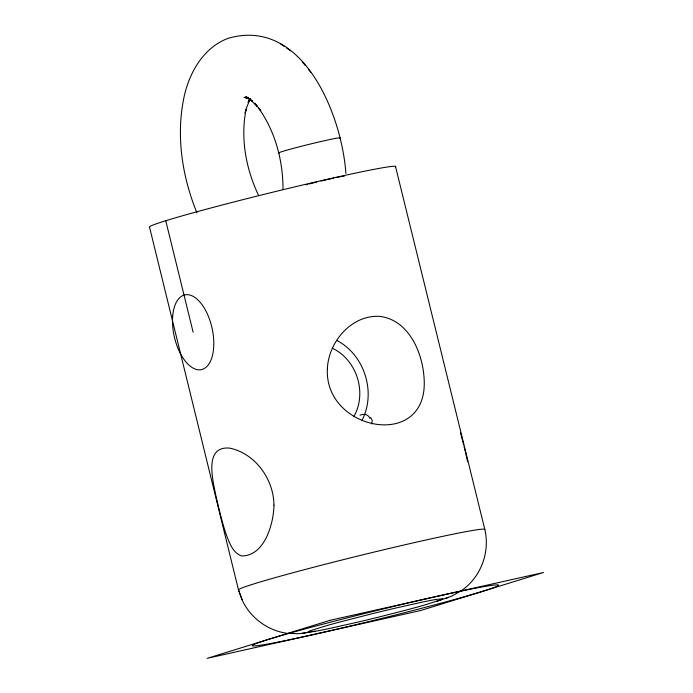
<?xml version="1.0" encoding="UTF-8"?>
<svg xmlns="http://www.w3.org/2000/svg" width="693" height="693" viewBox="0 0 693 693"><rect width="100%" height="100%" fill="white"/><g stroke="black" fill="none" stroke-linecap="round" stroke-linejoin="round"><path stroke-width="1.04" d="M371.812 423.977L372.193 420.287L370.504 417.377M249.974 99.229L246.535 107.796L245.123 113.236L245.989 109.711C240.393 138.461 245.937 168.737 258.385 195.01M249.93 99.134L248.077 102.339L250.338 98.623M462.24 590.055C481.107 576.663 490.15 551.871 484.814 529.426L395.486 166.389M461.538 590.54L451.975 596.006L445.798 598.328M436.772 601.377L440.15 600.199A70.66 2.469 -13.8 0 0 442.576 598.761L435.724 599.497A71.206 2.486 -13.8 0 0 422.098 602.156L393.754 608.506A71.318 2.486 -13.8 0 0 374.116 613.227L342.541 621.283A71.275 2.486 -13.8 0 0 326.853 625.58L310.542 630.63A71.275 2.486 -13.8 0 0 307.987 631.981L316.502 631.063A71.318 2.486 -13.8 0 0 328.586 628.681L356.93 622.331A71.206 2.486 -13.8 0 0 379.868 616.796L405.232 610.316A70.66 2.469 -13.8 0 0 423.839 605.249L448.57 597.383M287.63 633.315L298.605 633.723L305.622 632.804M302.564 633.298L314.951 631.34M248.163 97.808L246.041 98.042L248.189 98.016M248.215 97.878L244.005 97.358L250.883 99.142L246.162 97.375L252.711 101.265L245.833 96.518L249.671 99.16L257.164 106.28L254.677 103.214L260.741 110.689L258.489 107.917C275.32 131.436 283.065 160.776 283.013 189.501M286.668 633.237C267.437 630.474 250.286 617.697 242.186 600.034L238.487 589.908L149.558 227.243A126.819 4.427 -13.8 0 1 271.769 192.446A126.819 4.427 -13.8 0 1 395.564 166.84M345.894 173.51C341.918 114.899 302.737 16.615 228.101 38.323C202.858 47.791 188.479 73.926 183.602 99.212C176.083 137.24 182.389 177.157 196.907 212.786M280.414 43.763L284.39 46.509M286.824 48.181L290.592 50.78M302.702 62.301L305.189 65.359M308.489 69.43L310.741 72.202M238.487 589.908L242.186 600.034M460.447 432.839L460.906 434.494M461.14 435.325L461.59 437.014M461.815 437.855L462.266 439.579M462.491 440.445L462.941 442.195M463.158 443.07L463.608 444.845M464.05 446.639L464.501 448.44M165.766 220.738L193.148 332.242M464.717 449.341L465.159 451.143M465.375 452.044L465.809 453.837M466.017 454.721L467.628 461.746M332.423 348.276A45.599 39.302 72.8 0 1 353.776 416.701M337.214 340.644A55.171 47.557 72.8 0 1 362.049 420.244M279.227 153.023A31.705 1.109 -13.8 0 1 309.043 144.352A31.705 1.109 -13.8 0 1 339.83 138.124M308.922 184.009A30.89 1.074 -13.8 0 1 316.51 182.112M321.05 181.012A30.89 1.074 -13.8 0 1 333.697 178.101M336.088 177.59A30.89 1.074 -13.8 0 1 341.069 176.576M342.637 176.291A30.89 1.074 -13.8 0 1 344.473 175.996M305.916 184.78A33.03 1.152 -13.8 0 1 307.458 184.381M238.687 590.09A126.819 4.427 -13.8 0 1 360.897 555.292A126.819 4.427 -13.8 0 1 484.693 529.686M360.022 415.185A41.043 15.194 -59.9 0 1 369.837 418.312M327.356 369.369C324.627 431.964 431.678 451.49 423.873 375.623C421.682 350.433 407.753 319.724 379.677 316.372C351.264 314.665 328.11 342.333 327.356 369.369M273.952 505.136C273.718 523.639 264.596 556.089 241.684 555.959C232.839 552.988 229.548 543.017 226.446 535.143C221.907 521.95 218.832 508.315 215.67 494.75C212.916 480.223 203.759 446.023 229.374 448.076C255.197 453.161 273.813 479.391 273.952 505.136M329.989 620.322L207.164 658.35L420.694 610.516L543.52 572.487L329.989 620.322M172.678 316.164A38.297 19.369 77.4 0 0 200.935 369.716A38.297 19.369 77.4 0 0 205.838 310.836A38.297 19.369 77.4 0 0 172.678 316.164M311.408 634.996A126.819 4.427 -13.8 0 0 498.475 585.316A126.819 4.427 -13.8 0 0 316.147 625.944A126.819 4.427 -13.8 0 0 311.408 634.996"/></g></svg>
